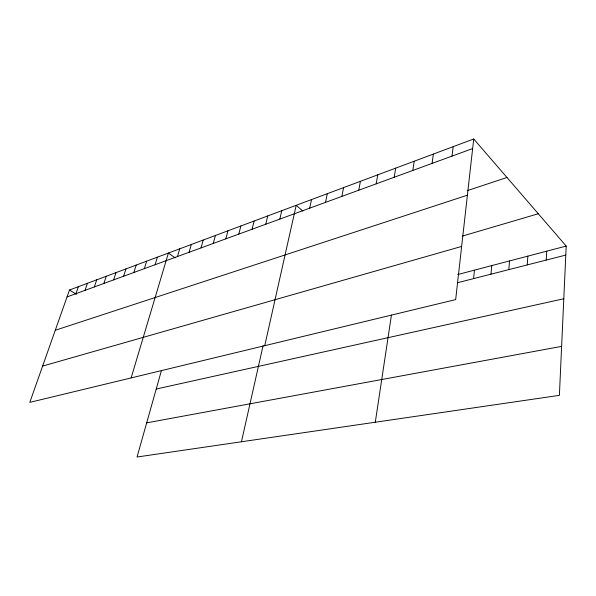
<?xml version="1.0" encoding="UTF-8"?>
<svg xmlns="http://www.w3.org/2000/svg" width="596" height="596" viewBox="0 0 596 596"><rect width="100%" height="100%" fill="white"/><g stroke="black" fill="none" stroke-linecap="round" stroke-linejoin="round"><path stroke-width="0.89" d="M473.723 138.987L455.664 299.602L29.8 402.375L69.494 289.999L473.723 138.987L566.2 246.066L559.391 395.349L137.05 457.013L161.456 370.444M546.219 260.072L546.733 251.169M527.244 264.915L527.855 256.124M508.828 269.623L509.535 260.936M490.962 274.182L491.752 265.6M473.604 278.615L474.476 270.13M452.006 156.107L453.191 146.661M432.07 163.401L433.367 154.066M375.294 422.229L391.438 315.12M412.812 170.449L414.205 161.225M394.194 177.258L395.677 168.147M376.18 183.844L377.752 174.844M358.755 190.221L360.394 181.326M341.873 196.397L343.587 187.606M325.52 202.379L327.301 193.685M309.667 208.175L311.514 199.585M241.447 441.77L263.074 345.695M264.743 345.673L296.197 205.307L302.872 211.088M279.815 219.097L281.766 210.701M265.741 224.245L267.746 215.938M252.071 229.251L254.112 221.027M238.773 234.109L240.859 225.981M225.839 238.84L227.97 230.794M213.256 243.444L215.417 235.487M201.008 247.929L203.206 240.046M189.081 252.287L191.309 244.494M177.459 256.541L179.716 248.823M131.135 377.916L168.422 253.039L175.135 257.852M155.102 264.721L157.411 257.152M144.344 268.654L146.668 261.167M133.847 272.491L136.193 265.078M123.61 276.239L125.972 268.9M113.612 279.897L115.996 272.625M103.86 283.465L106.259 276.261M94.332 286.952L96.746 279.815M85.027 290.349L87.456 283.286M75.93 293.679L78.374 286.683M67.05 296.927L472.65 148.56M467.242 190.66L506.965 177.481M55.272 330.266L467.406 195.19M462.593 236.023L538.292 213.755M42.614 366.086L461.639 246.431M457.698 274.54L566.2 246.066M457.639 282.698L565.79 255.073M156.219 389.017L563.794 298.752M146.676 422.855L561.626 346.373M69.494 289.999L76.452 294.335"/></g></svg>
